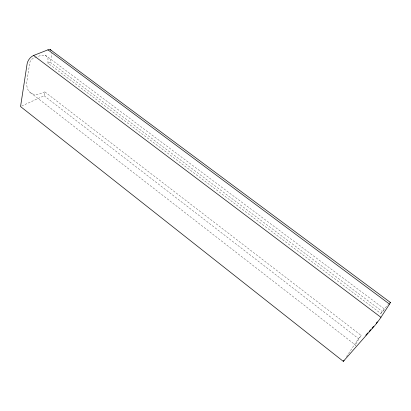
<?xml version="1.0" encoding="UTF-8"?>
<svg xmlns="http://www.w3.org/2000/svg" width="411" height="411" viewBox="0 0 411 411"><rect width="100%" height="100%" fill="white"/><g stroke="black" fill="none" stroke-linecap="round" stroke-linejoin="round"><path stroke-width="0.31" stroke-dasharray="2.06 1.54" d="M384.218 309.843L380.822 313.501L47.959 63.16L47.969 57.961L45.251 55.1L40.54 55.49L36.553 57.078M21.701 106.038L44.126 95.768L44.835 91.879L361.207 335.479L360.036 337.241A31.529 2.127 -52.5 0 0 355.947 345.425L29.145 91.566M47.959 63.16L50.24 62.215L51.827 53.522M380.822 313.501L382.215 311.379L388.426 304.253M346.488 356.604L358.474 338.613L361.207 335.479M44.835 91.879L42.985 92.716A26.52 14.318 -53.3 0 1 26.854 81.465L29.792 62.719A3.833 2.168 -53.3 0 1 33.137 58.434L35.983 57.304M45.251 55.1L384.65 309.18M50.24 62.215L382.215 311.379M44.126 95.768L358.474 338.613"/><path stroke-width="0.62" d="M389.525 304.13L390.45 302.496L50.27 49.628L47.943 49.839L33.61 55.475A7.403 4.187 -53.3 0 0 27.121 63.792L20.55 106.567L343.313 361.372L373.25 327.392A8.883 0.632 -52.5 0 0 380.94 317.323L389.525 304.13L47.943 49.839M343.313 361.372L344.022 360.313M365.79 335.227L367.855 332.879M369.093 331.472L370.748 329.596M371.986 328.189L373.64 326.308M389.988 302.604L390.45 302.496M33.61 55.475L380.94 317.323M50.27 49.628L50.979 50.306M377.334 321.844A4.593 0.329 -52.5 0 1 376.224 323.277"/></g></svg>
